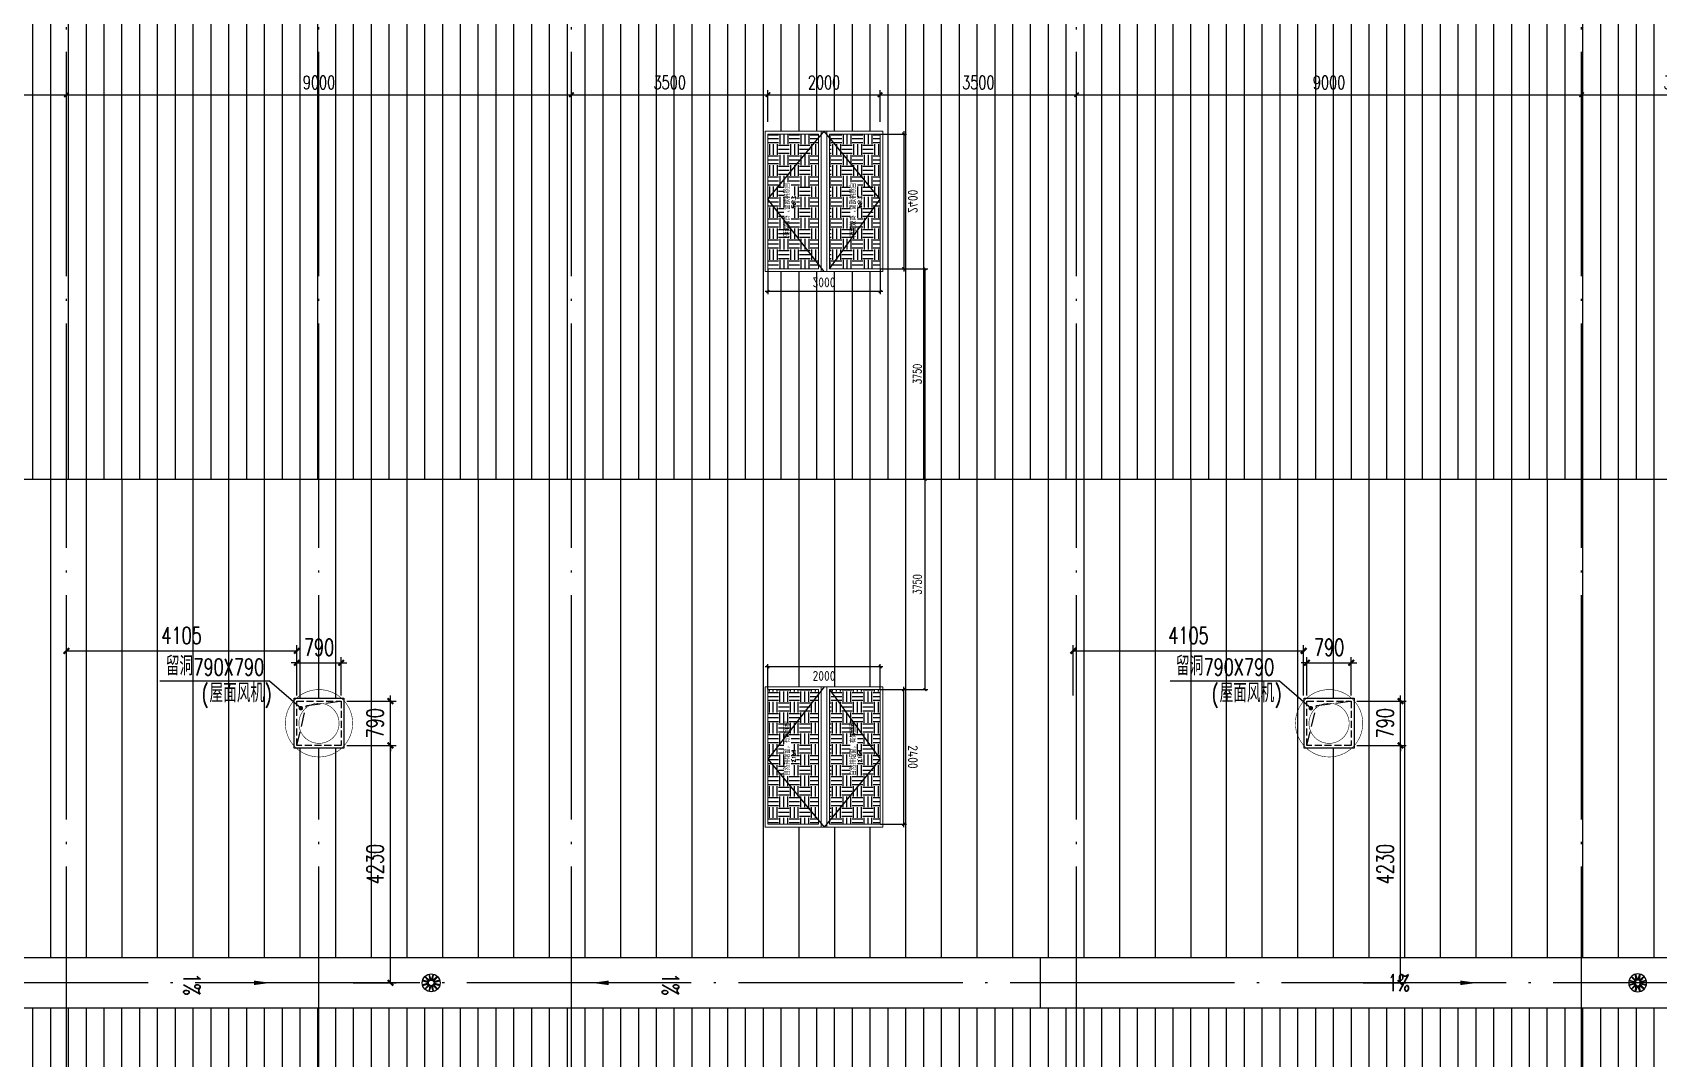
# Model space of a CAD drawing. Extents: x -1313754 to 847533, y 489853 to 941203.
# Drawn here: x 235541 to 264516, y 565522 to 583803 of the extents above; entities that cross this region are included whole.
import ezdxf

# ---------------------------------------------------------------- set-up
doc = ezdxf.new("R2010")
doc.units = 0
doc.header["$LTSCALE"] = 1000
doc.header["$MEASUREMENT"] = 0
for name, pattern in [('DASH', [0.35, 0.25, -0.1]), ('DOTE', [2.42, 2, -0.2, 0.02, -0.2]), ('HIDDEN', [9.525, 6.35, -3.175])]:
    doc.linetypes.add(name, pattern=pattern)
doc.layers.get('Defpoints').update_dxf_attribs({"color": 210})
for name, color, linetype in [('A-AXIS-DOTE', 14, 'DOTE'), ('A-AXIS-DP', 126, 'Continuous'), ('A-AXIS-SYMB', 3, 'Continuous'), ('A-DRAIN', 142, 'Continuous'), ('A-HATCH-2', 251, 'Continuous'), ('A-LIN-V', 9, 'Continuous'), ('A-SFCE', 30, 'Continuous'), ('A-WINDOW', 140, 'Continuous'), ('AS-COLN', 6, 'Continuous'), ('AS-WALL', 40, 'Continuous'), ('AS-结构边线层', 200, 'Continuous'), ('DIM_SYMB', 3, 'Continuous'), ('PUB_TEXT', 7, 'Continuous'), ('SPACE', 7, 'Continuous'), ('SPACE_HATCH', 8, 'Continuous'), ('参考线', 8, 'Continuous'), ('外框', 1, 'HIDDEN'), ('文本', 4, 'Continuous'), ('暖通', 7, 'Continuous'), ('虹吸雨水斗', 6, 'Continuous')]:
    doc.layers.add(name, color=color, linetype=linetype)
doc.layers.add('A-加建区域', color=47, linetype='Continuous', plot=False)
doc.layers.add('成型线', color=3, linetype='Continuous', lineweight=18)
doc.styles.add('_TCH_DIM', font='SIMPLEX', dxfattribs={"bigfont": 'GBCBIG'})
doc.styles.add('_TCH_DIM_T3', font='SIMPLEX', dxfattribs={"width": 0.705882, "bigfont": 'GBCBIG'})
doc.styles.add('_TCH_SPACE', font='SIMPLEX', dxfattribs={"height": 5, "bigfont": 'GBCBIG'})
doc.styles.get("Standard").update_dxf_attribs({"font": 'gbenor.shx', "bigfont": 'gbcbig.shx'})
doc.dimstyles.new('_TCH_ARCH&&100', dxfattribs={"dimtxt": 297.5, "dimasz": 100, "dimexe": 100, "dimexo": 100, "dimgap": 126.25, "dimtad": 1, "dimdec": 0, "dimzin": 0, "dimdsep": 46, "dimtxsty": '_TCH_DIM_T3', "dimblk": 'ARCHTICK', "dimcen": 0.09, "dimclrt": 7, "dimazin": 2, "dimtfac": 1, "dimtdec": 0, "dimtix": 1, "dimtmove": 2, "dimatfit": 3, "dimfxl": 0, "dimtolj": 1, "dimtzin": 0, "dimarcsym": 0})
doc.dimstyles.new('_TCH_ARCH&&50', dxfattribs={"dimtxt": 148.75, "dimasz": 50, "dimexe": 50, "dimexo": 50, "dimgap": 63.125, "dimtad": 1, "dimdec": 0, "dimzin": 0, "dimdsep": 46, "dimtxsty": '_TCH_DIM_T3', "dimblk": 'ARCHTICK', "dimcen": 0.09, "dimclrt": 7, "dimazin": 2, "dimtfac": 1, "dimtdec": 0, "dimtix": 1, "dimtmove": 2, "dimatfit": 3, "dimfxl": 0, "dimtolj": 1, "dimtzin": 0, "dimarcsym": 0})
doc.dimstyles.new('_TCH_ARCH&&80', dxfattribs={"dimtxt": 238, "dimasz": 80, "dimexe": 80, "dimexo": 80, "dimgap": 101, "dimtad": 1, "dimdec": 0, "dimzin": 0, "dimdsep": 46, "dimtxsty": '_TCH_DIM_T3', "dimblk": 'ARCHTICK', "dimcen": 0.09, "dimclrt": 7, "dimazin": 2, "dimtfac": 1, "dimtdec": 0, "dimtix": 1, "dimtmove": 2, "dimatfit": 3, "dimfxl": 0, "dimtolj": 1, "dimtzin": 0, "dimarcsym": 0})
pattern_1 = [(90, (-500100, 0), (-317.5, 0), [])]
pattern_2 = [(0, (0, 0), (187.5, 187.5), [187.5, -187.5]), (0, (0, 70.31), (187.5, 187.5), [187.5, -187.5]), (0, (0, 140.62), (187.5, 187.5), [187.5, -187.5]), (90, (23.44, 164.06), (-187.5, 187.5), [187.5, -187.5]), (90, (93.75, 164.06), (-187.5, 187.5), [187.5, -187.5]), (90, (164.06, 164.06), (-187.5, 187.5), [187.5, -187.5])]

# ---------------------------------------------------------------- blocks, each defined once
blk = doc.blocks.new('rrrrrrrrrrrrrrrrrrrrr')
at = {"layer": 'A-HATCH-2'}
h = blk.add_hatch(dxfattribs=at)
h.set_pattern_fill('ANSI31', color=256, scale=200, angle=45)
h.set_pattern_definition(pattern_1)
h.paths.add_polyline_path([(-266220, 575845), (-133684.3, 575845), (-128454.2, 575845), (-128454.2, 584370), (-307291.3, 584370), (-310057.3, 575845), (-299145.1, 575845)])
h = blk.add_hatch(dxfattribs=at)
h.set_pattern_fill('ANSI31', color=256, scale=400, angle=45)
h.set_pattern_definition([(90, (-500100, 0), (-635, 0), [])])
h.paths.add_polyline_path([(-266220, 575845), (-133684.3, 575845), (-128454.2, 575845), (-128454.2, 567320), (-313254.2, 567335.8), (-312823.4, 567320), (-310057.3, 575845), (-278850, 575845)])
h = blk.add_hatch(dxfattribs=at)
h.set_pattern_fill('ANSI31', color=256, scale=200, angle=45)
h.set_pattern_definition(pattern_1)
h.paths.add_polyline_path([(-313254.2, 565520), (-313554.2, 565520), (-313554.2, 557895), (-299145.1, 557895), (-266220, 557895), (-133684.3, 557895), (-128454.2, 557895), (-128454.2, 566420), (-313254.2, 566420)])
at = {"layer": 'A-LIN-V'}
for points in [[(-307291.3, 584370), (-312823.4, 567320), (-128454.2, 567320)], [(-128454.2, 566420), (-313254.2, 566420)]]:
    blk.add_lwpolyline(points, dxfattribs=at)
at = {"layer": 'A-SFCE'}
blk.add_lwpolyline([(-310793.3, 575845), (-128454.2, 575845)], dxfattribs=at)
blk = doc.blocks.new('_ArchTick')
at = {"color": 0, "linetype": 'ByBlock', "const_width": 0.4}
blk.add_lwpolyline([(-0.5, -0.5), (0.5, 0.5)], dxfattribs=at)
blk = doc.blocks.new('44')
at = {"layer": 'A-AXIS-DP', "color": 1}
for p, q in [((280302, 745270), (280302, 747370)), ((277446, 744900), (279946, 744900))]:
    blk.add_line(p, q, dxfattribs=at)
for p, xscale, yscale, zscale, rotation in [((280302, 747320), -50.00000000000003, 50.00000000000003, 50.00000000000001, 270), ((280302, 745320), -50.00000000000001, 50.00000000000001, 50.00000000000001, 90), ((279896, 744900), -50, 50, 50, 180)]:
    blk.add_blockref('_ArchTick', p, dxfattribs=dict(at, xscale=xscale, yscale=yscale, zscale=zscale, rotation=rotation))
at = {"layer": 'A-AXIS-DP', "color": 1, "xscale": -50, "yscale": 50, "zscale": 50}
blk.add_blockref('_ArchTick', (277496, 744900), dxfattribs=at)
at = {"layer": 'A-AXIS-DP', "color": 1, "insert": (278696, 744737), "char_height": 175, "attachment_point": 5, "rotation": 180}
blk.add_mtext('\\A1;2400', dxfattribs=at)
blk.add_wipeout([(277446, 745270), (279946, 745270), (279946, 747370), (277446, 747370)]).dxf.layer = '参考线'
at = {"layer": 'SPACE_HATCH'}
h = blk.add_hatch(dxfattribs=at)
h.set_pattern_fill('土壤', color=1, scale=50, style=0)
h.set_pattern_definition(pattern_2)
h.paths.add_polyline_path([(277496, 746420), (279896, 746420), (279896, 747320), (277496, 747320)])
h.paths.add_polyline_path([(278352, 746904), (279057, 746904), (279057, 747034), (278352, 747034)])
h.paths.add_polyline_path([(278591, 746811), (278817, 746811), (278817, 746895), (278591, 746895)])
h = blk.add_hatch(dxfattribs=at)
h.set_pattern_fill('土壤', color=1, scale=50, style=0)
h.set_pattern_definition(pattern_2)
h.paths.add_polyline_path([(277496, 746220), (279896, 746220), (279896, 745320), (277496, 745320)])
h.paths.add_polyline_path([(278352, 745724), (279057, 745724), (279057, 745854), (278352, 745854)])
h.paths.add_polyline_path([(278591, 745631), (278817, 745631), (278817, 745715), (278591, 745715)])
at = {"layer": 'A-AXIS-DP', "color": 1}
for p, q in [((279906, 747320), (280352, 747320)), ((277496, 745320), (277496, 744850)), ((279896, 745320), (279896, 744850)), ((279906, 745320), (280352, 745320))]:
    blk.add_line(p, q, dxfattribs=at)
at = {"layer": '外框'}
for points in [[(279946, 746320), (278658, 747320), (277446, 746320)], [(279896, 746220), (278658, 745320), (277446, 746320)]]:
    blk.add_lwpolyline(points, dxfattribs=at)
at = {"layer": '成型线'}
for p, q in [((279946, 745270), (279946, 747370)), ((277496, 746420), (279896, 746420)), ((277446, 746370), (279946, 746370)), ((277446, 746270), (279946, 746270)), ((277496, 746220), (279896, 746220))]:
    blk.add_line(p, q, dxfattribs=at)
for points in [[(279946, 745270), (277446, 745270), (277446, 747370), (279946, 747370)], [(277496, 746420), (277496, 747320), (279896, 747320), (279896, 746420)], [(279896, 746220), (279896, 745320), (277496, 745320), (277496, 746220)]]:
    blk.add_lwpolyline(points, dxfattribs=at)
at = {"layer": 'A-AXIS-DP', "color": 1, "insert": (280139, 746320), "char_height": 175, "attachment_point": 5, "rotation": 270}
blk.add_mtext('\\A1;2000', dxfattribs=at)
at = {"layer": 'SPACE', "color": 1, "style": '_TCH_SPACE'}
for p in [(278365, 746930), (278365, 745750)]:
    blk.add_text('自然排烟窗，有效面积', height=96.5, dxfattribs=at).set_placement(p)
at = {"layer": 'SPACE', "color": 1, "style": '_TCH_SPACE', "width": 0.705882}
for s, height, p in [('2.16m', 59.5, (278600, 746828)), ('2', 29.8, (278792, 746863)), ('2.16m', 59.5, (278600, 745648)), ('2', 29.8, (278792, 745683))]:
    blk.add_text(s, height=height, dxfattribs=at).set_placement(p)
blk = doc.blocks.new('*D2538')
at = {"layer": 'A-WINDOW', "color": 0, "lineweight": -2}
for p, q in [((367696, 714320), (368446, 714320)), ((368396, 710570), (368396, 714320)), ((367696, 710570), (368446, 710570))]:
    blk.add_line(p, q, dxfattribs=at)
at = {"layer": 'Defpoints', "color": 0}
for p in [(367646, 714320), (368396, 714320), (367646, 710570)]:
    blk.add_point(p, dxfattribs=at)
at = {"layer": 'A-WINDOW', "color": 0, "lineweight": -2, "xscale": 50, "yscale": 50, "zscale": 50}
for p, rotation in [((368396, 714320), 90), ((368396, 710570), 270)]:
    blk.add_blockref('_ArchTick', p, dxfattribs=dict(at, rotation=rotation))
at = {"layer": 'A-WINDOW', "color": 7, "insert": (368258, 712445), "char_height": 148.8, "attachment_point": 5, "rotation": 90, "style": '_TCH_DIM_T3'}
blk.add_mtext('\\A1;3750', dxfattribs=at)
blk = doc.blocks.new('*D2539')
at = {"layer": 'A-WINDOW', "color": 0, "lineweight": -2}
for p, q in [((367696, 718070), (368446, 718070)), ((368396, 714320), (368396, 718070)), ((367696, 714320), (368446, 714320))]:
    blk.add_line(p, q, dxfattribs=at)
at = {"layer": 'Defpoints', "color": 0}
for p in [(367646, 718070), (368396, 718070), (367646, 714320)]:
    blk.add_point(p, dxfattribs=at)
at = {"layer": 'A-WINDOW', "color": 0, "lineweight": -2, "xscale": 50, "yscale": 50, "zscale": 50}
for p, rotation in [((368396, 718070), 90), ((368396, 714320), 270)]:
    blk.add_blockref('_ArchTick', p, dxfattribs=dict(at, rotation=rotation))
at = {"layer": 'A-WINDOW', "color": 7, "insert": (368258, 716195), "char_height": 148.8, "attachment_point": 5, "rotation": 90, "style": '_TCH_DIM_T3'}
blk.add_mtext('\\A1;3750', dxfattribs=at)
blk = doc.blocks.new('*D1933')
at = {"layer": 'A-AXIS-DP', "color": 0, "lineweight": -2}
for p, q in [((232646, 582215), (232646, 582775)), ((232646, 582695), (236146, 582695)), ((236146, 582215), (236146, 582775))]:
    blk.add_line(p, q, dxfattribs=at)
at = {"layer": 'Defpoints', "color": 0}
for p in [(236146, 582695), (232646, 582135), (236146, 582135)]:
    blk.add_point(p, dxfattribs=at)
at = {"layer": 'A-AXIS-DP', "color": 0, "lineweight": -2, "xscale": 80, "yscale": 80, "zscale": 80, "rotation": 180}
blk.add_blockref('_ArchTick', (232646, 582695), dxfattribs=at)
at = {"layer": 'A-AXIS-DP', "color": 0, "lineweight": -2, "xscale": 80, "yscale": 80, "zscale": 80}
blk.add_blockref('_ArchTick', (236146, 582695), dxfattribs=at)
at = {"layer": 'A-AXIS-DP', "color": 7, "insert": (234396, 582915), "char_height": 238, "attachment_point": 5, "style": '_TCH_DIM_T3'}
blk.add_mtext('\\A1;3500', dxfattribs=at)
blk = doc.blocks.new('*D1934')
at = {"layer": 'A-AXIS-DP', "color": 0, "lineweight": -2}
for p, q in [((236146, 582215), (236146, 582775)), ((236146, 582695), (245146, 582695)), ((245146, 582215), (245146, 582775))]:
    blk.add_line(p, q, dxfattribs=at)
at = {"layer": 'Defpoints', "color": 0}
for p in [(245146, 582695), (236146, 582135), (245146, 582135)]:
    blk.add_point(p, dxfattribs=at)
at = {"layer": 'A-AXIS-DP', "color": 0, "lineweight": -2, "xscale": 80, "yscale": 80, "zscale": 80, "rotation": 180}
blk.add_blockref('_ArchTick', (236146, 582695), dxfattribs=at)
at = {"layer": 'A-AXIS-DP', "color": 0, "lineweight": -2, "xscale": 80, "yscale": 80, "zscale": 80}
blk.add_blockref('_ArchTick', (245146, 582695), dxfattribs=at)
at = {"layer": 'A-AXIS-DP', "color": 7, "insert": (240646, 582915), "char_height": 238, "attachment_point": 5, "style": '_TCH_DIM_T3'}
blk.add_mtext('\\A1;9000', dxfattribs=at)
blk = doc.blocks.new('*D1935')
at = {"layer": 'A-AXIS-DP', "color": 0, "lineweight": -2}
for p, q in [((245146, 582215), (245146, 582775)), ((245146, 582695), (248646, 582695)), ((248646, 582215), (248646, 582775))]:
    blk.add_line(p, q, dxfattribs=at)
at = {"layer": 'Defpoints', "color": 0}
for p in [(248646, 582695), (245146, 582135), (248646, 582135)]:
    blk.add_point(p, dxfattribs=at)
at = {"layer": 'A-AXIS-DP', "color": 0, "lineweight": -2, "xscale": 80, "yscale": 80, "zscale": 80, "rotation": 180}
blk.add_blockref('_ArchTick', (245146, 582695), dxfattribs=at)
at = {"layer": 'A-AXIS-DP', "color": 0, "lineweight": -2, "xscale": 80, "yscale": 80, "zscale": 80}
blk.add_blockref('_ArchTick', (248646, 582695), dxfattribs=at)
at = {"layer": 'A-AXIS-DP', "color": 7, "insert": (246896, 582915), "char_height": 238, "attachment_point": 5, "style": '_TCH_DIM_T3'}
blk.add_mtext('\\A1;3500', dxfattribs=at)
blk = doc.blocks.new('*D1936')
at = {"layer": 'A-AXIS-DP', "color": 0, "lineweight": -2}
for p, q in [((248646, 582215), (248646, 582775)), ((248646, 582695), (250646, 582695)), ((250646, 582215), (250646, 582775))]:
    blk.add_line(p, q, dxfattribs=at)
at = {"layer": 'Defpoints', "color": 0}
for p in [(250646, 582695), (248646, 582135), (250646, 582135)]:
    blk.add_point(p, dxfattribs=at)
at = {"layer": 'A-AXIS-DP', "color": 0, "lineweight": -2, "xscale": 80, "yscale": 80, "zscale": 80, "rotation": 180}
blk.add_blockref('_ArchTick', (248646, 582695), dxfattribs=at)
at = {"layer": 'A-AXIS-DP', "color": 0, "lineweight": -2, "xscale": 80, "yscale": 80, "zscale": 80}
blk.add_blockref('_ArchTick', (250646, 582695), dxfattribs=at)
at = {"layer": 'A-AXIS-DP', "color": 7, "insert": (249646, 582915), "char_height": 238, "attachment_point": 5, "style": '_TCH_DIM_T3'}
blk.add_mtext('\\A1;2000', dxfattribs=at)
blk = doc.blocks.new('*D1937')
at = {"layer": 'A-AXIS-DP', "color": 0, "lineweight": -2}
for p, q in [((250646, 582215), (250646, 582775)), ((250646, 582695), (254146, 582695)), ((254146, 582215), (254146, 582775))]:
    blk.add_line(p, q, dxfattribs=at)
at = {"layer": 'Defpoints', "color": 0}
for p in [(254146, 582695), (250646, 582135), (254146, 582135)]:
    blk.add_point(p, dxfattribs=at)
at = {"layer": 'A-AXIS-DP', "color": 0, "lineweight": -2, "xscale": 80, "yscale": 80, "zscale": 80, "rotation": 180}
blk.add_blockref('_ArchTick', (250646, 582695), dxfattribs=at)
at = {"layer": 'A-AXIS-DP', "color": 0, "lineweight": -2, "xscale": 80, "yscale": 80, "zscale": 80}
blk.add_blockref('_ArchTick', (254146, 582695), dxfattribs=at)
at = {"layer": 'A-AXIS-DP', "color": 7, "insert": (252396, 582915), "char_height": 238, "attachment_point": 5, "style": '_TCH_DIM_T3'}
blk.add_mtext('\\A1;3500', dxfattribs=at)
blk = doc.blocks.new('*D1938')
at = {"layer": 'A-AXIS-DP', "color": 0, "lineweight": -2}
for p, q in [((254146, 582215), (254146, 582775)), ((254146, 582695), (263146, 582695)), ((263146, 582215), (263146, 582775))]:
    blk.add_line(p, q, dxfattribs=at)
at = {"layer": 'Defpoints', "color": 0}
for p in [(263146, 582695), (254146, 582135), (263146, 582135)]:
    blk.add_point(p, dxfattribs=at)
at = {"layer": 'A-AXIS-DP', "color": 0, "lineweight": -2, "xscale": 80, "yscale": 80, "zscale": 80, "rotation": 180}
blk.add_blockref('_ArchTick', (254146, 582695), dxfattribs=at)
at = {"layer": 'A-AXIS-DP', "color": 0, "lineweight": -2, "xscale": 80, "yscale": 80, "zscale": 80}
blk.add_blockref('_ArchTick', (263146, 582695), dxfattribs=at)
at = {"layer": 'A-AXIS-DP', "color": 7, "insert": (258646, 582915), "char_height": 238, "attachment_point": 5, "style": '_TCH_DIM_T3'}
blk.add_mtext('\\A1;9000', dxfattribs=at)
blk = doc.blocks.new('*D1939')
at = {"layer": 'A-AXIS-DP', "color": 0, "lineweight": -2}
for p, q in [((263146, 582215), (263146, 582775)), ((263146, 582695), (266646, 582695)), ((266646, 582215), (266646, 582775))]:
    blk.add_line(p, q, dxfattribs=at)
at = {"layer": 'Defpoints', "color": 0}
for p in [(266646, 582695), (263146, 582135), (266646, 582135)]:
    blk.add_point(p, dxfattribs=at)
at = {"layer": 'A-AXIS-DP', "color": 0, "lineweight": -2, "xscale": 80, "yscale": 80, "zscale": 80, "rotation": 180}
blk.add_blockref('_ArchTick', (263146, 582695), dxfattribs=at)
at = {"layer": 'A-AXIS-DP', "color": 0, "lineweight": -2, "xscale": 80, "yscale": 80, "zscale": 80}
blk.add_blockref('_ArchTick', (266646, 582695), dxfattribs=at)
at = {"layer": 'A-AXIS-DP', "color": 7, "insert": (264896, 582915), "char_height": 238, "attachment_point": 5, "style": '_TCH_DIM_T3'}
blk.add_mtext('\\A1;3500', dxfattribs=at)
blk = doc.blocks.new('dote')
at = {"layer": 'A-AXIS-DOTE', "ltscale": 2}
for p, q in [((-43117.8, -264080), (-43117.8, -167560.7)), ((-38617.8, -264080), (-38617.8, -167560.7)), ((-34117.8, -264080), (-34117.8, -167560.7)), ((-25117.8, -264080), (-25117.8, -167560.7)), ((-16117.8, -264080), (-16117.8, -167560.7)), ((98696.4, -237950), (-97273.6, -237950))]:
    blk.add_line(p, q, dxfattribs=at)
blk = doc.blocks.new('*D138')
at = {"layer": 'A-AXIS-DP', "color": 0, "lineweight": -2}
for p, q in [((-495, 395), (-1374, 395)), ((-1274, 395), (-1274, 495)), ((-1274, 395), (-1274, -395)), ((-495, -395), (-1374, -395)), ((-1274, -395), (-1274, -495))]:
    blk.add_line(p, q, dxfattribs=at)
at = {"layer": 'Defpoints', "color": 0}
for p in [(-395, 395), (-1274, -395), (-395, -395)]:
    blk.add_point(p, dxfattribs=at)
at = {"layer": 'A-AXIS-DP', "color": 0, "lineweight": -2, "xscale": 100, "yscale": 100, "zscale": 100}
for p, rotation in [((-1274, 395), 270), ((-1274, -395), 90)]:
    blk.add_blockref('_ArchTick', p, dxfattribs=dict(at, rotation=rotation))
at = {"layer": 'A-AXIS-DP', "color": 7, "insert": (-999, 0), "char_height": 297.5, "attachment_point": 5, "rotation": 270, "style": '_TCH_DIM_T3'}
blk.add_mtext('\\A1;790', dxfattribs=at)
blk = doc.blocks.new('*D139')
at = {"layer": 'A-AXIS-DP', "color": 0, "lineweight": -2}
for p, q in [((-395, -495), (-395, -1178)), ((395, -495), (395, -1178)), ((-395, -1078), (-495, -1078)), ((395, -1078), (-395, -1078)), ((395, -1078), (495, -1078))]:
    blk.add_line(p, q, dxfattribs=at)
at = {"layer": 'Defpoints', "color": 0}
for p in [(-395, -395), (395, -395), (-395, -1078)]:
    blk.add_point(p, dxfattribs=at)
at = {"layer": 'A-AXIS-DP', "color": 0, "lineweight": -2, "xscale": 100, "yscale": 100, "zscale": 100}
blk.add_blockref('_ArchTick', (-395, -1078), dxfattribs=at)
at = {"layer": 'A-AXIS-DP', "color": 0, "lineweight": -2, "xscale": 100, "yscale": 100, "zscale": 100, "rotation": 180}
blk.add_blockref('_ArchTick', (395, -1078), dxfattribs=at)
at = {"layer": 'A-AXIS-DP', "color": 7, "insert": (0, -1353), "char_height": 297.5, "attachment_point": 5, "rotation": 180, "style": '_TCH_DIM_T3'}
blk.add_mtext('\\A1;790', dxfattribs=at)
blk = doc.blocks.new('*D2396')
at = {"layer": 'A-AXIS-DP', "color": 0, "lineweight": -2}
for p, q in [((259255, 571100), (260020, 571100)), ((259920, 566870), (259920, 571100)), ((259255, 566870), (260020, 566870))]:
    blk.add_line(p, q, dxfattribs=at)
at = {"layer": 'Defpoints', "color": 0}
for p in [(259155, 571100), (259920, 571100), (259155, 566870)]:
    blk.add_point(p, dxfattribs=at)
at = {"layer": 'A-AXIS-DP', "color": 0, "lineweight": -2, "xscale": 100, "yscale": 100, "zscale": 100}
for p, rotation in [((259920, 571100), 90), ((259920, 566870), 270)]:
    blk.add_blockref('_ArchTick', p, dxfattribs=dict(at, rotation=rotation))
at = {"layer": 'A-AXIS-DP', "color": 7, "insert": (259645, 568985), "char_height": 297.5, "attachment_point": 5, "rotation": 90, "style": '_TCH_DIM_T3'}
blk.add_mtext('\\A1;4230', dxfattribs=at)
blk = doc.blocks.new('*D2397')
at = {"layer": 'A-AXIS-DP', "color": 0, "lineweight": -2}
for p, q in [((241255, 571100), (242020, 571100)), ((241920, 566870), (241920, 571100)), ((241255, 566870), (242020, 566870))]:
    blk.add_line(p, q, dxfattribs=at)
at = {"layer": 'Defpoints', "color": 0}
for p in [(241155, 571100), (241920, 571100), (241155, 566870)]:
    blk.add_point(p, dxfattribs=at)
at = {"layer": 'A-AXIS-DP', "color": 0, "lineweight": -2, "xscale": 100, "yscale": 100, "zscale": 100}
for p, rotation in [((241920, 571100), 90), ((241920, 566870), 270)]:
    blk.add_blockref('_ArchTick', p, dxfattribs=dict(at, rotation=rotation))
at = {"layer": 'A-AXIS-DP', "color": 7, "insert": (241645, 568985), "char_height": 297.5, "attachment_point": 5, "rotation": 90, "style": '_TCH_DIM_T3'}
blk.add_mtext('\\A1;4230', dxfattribs=at)
blk = doc.blocks.new('*D2515')
at = {"layer": 'A-AXIS-DP', "color": 0, "lineweight": -2}
for p, q in [((254088, 571990), (254088, 572885)), ((258193, 571990), (258193, 572885)), ((254088, 572785), (258193, 572785))]:
    blk.add_line(p, q, dxfattribs=at)
at = {"layer": 'Defpoints', "color": 0}
for p in [(258193, 572785), (254088, 571890), (258193, 571890)]:
    blk.add_point(p, dxfattribs=at)
at = {"layer": 'A-AXIS-DP', "color": 0, "lineweight": -2, "xscale": 100, "yscale": 100, "zscale": 100, "rotation": 180}
blk.add_blockref('_ArchTick', (254088, 572785), dxfattribs=at)
at = {"layer": 'A-AXIS-DP', "color": 0, "lineweight": -2, "xscale": 100, "yscale": 100, "zscale": 100}
blk.add_blockref('_ArchTick', (258193, 572785), dxfattribs=at)
at = {"layer": 'A-AXIS-DP', "color": 7, "insert": (256140, 573060), "char_height": 297.5, "attachment_point": 5, "style": '_TCH_DIM_T3'}
blk.add_mtext('\\A1;4105', dxfattribs=at)
blk = doc.blocks.new('*D2519')
at = {"layer": 'A-AXIS-DP', "color": 0, "lineweight": -2}
for p, q in [((236146, 571990), (236146, 572885)), ((240251, 571990), (240251, 572885)), ((236146, 572785), (240251, 572785))]:
    blk.add_line(p, q, dxfattribs=at)
at = {"layer": 'Defpoints', "color": 0}
for p in [(240251, 572785), (236146, 571890), (240251, 571890)]:
    blk.add_point(p, dxfattribs=at)
at = {"layer": 'A-AXIS-DP', "color": 0, "lineweight": -2, "xscale": 100, "yscale": 100, "zscale": 100, "rotation": 180}
blk.add_blockref('_ArchTick', (236146, 572785), dxfattribs=at)
at = {"layer": 'A-AXIS-DP', "color": 0, "lineweight": -2, "xscale": 100, "yscale": 100, "zscale": 100}
blk.add_blockref('_ArchTick', (240251, 572785), dxfattribs=at)
at = {"layer": 'A-AXIS-DP', "color": 7, "insert": (238198, 573060), "char_height": 297.5, "attachment_point": 5, "style": '_TCH_DIM_T3'}
blk.add_mtext('\\A1;4105', dxfattribs=at)
blk = doc.blocks.new('w4234233')
at = {"layer": 'A-AXIS-SYMB'}
for points in [[(355546, 826830, 0, 0, 0), (355546, 825680, 0, 80, 0), (355546, 825980, 0, 0, 0)], [(355546, 818810, 0, 0, 0), (355546, 819960, 0, 80, 0), (355546, 819660, 0, 0, 0)]]:
    blk.add_lwpolyline(points, format="xyseb", dxfattribs=at)
at = {"layer": 'PUB_TEXT', "style": '_TCH_DIM', "width": 0.705882}
for p in [(355376, 826935), (355376, 818407)]:
    blk.add_text('1%%%', height=297.5, dxfattribs=at).set_placement(p)
blk = doc.blocks.new('“奔腾”虹吸雨水斗')
at = {"layer": '虹吸雨水斗', "lineweight": 25}
for p, q in [((946944, 86685), (947028, 86658)), ((947028, 86641), (946944, 86614)), ((947032, 86673), (946946, 86692)), ((946946, 86607), (947032, 86625)), ((946982, 86753), (947040, 86688)), ((947040, 86611), (946982, 86546)), ((947052, 86699), (946987, 86758)), ((946987, 86541), (947052, 86600)), ((947048, 86793), (947066, 86707)), ((947066, 86592), (947048, 86506)), ((947082, 86711), (947055, 86795)), ((947055, 86504), (947082, 86587)), ((947125, 86795), (947098, 86711)), ((947098, 86587), (947125, 86504)), ((947114, 86707), (947132, 86793)), ((947132, 86506), (947114, 86592)), ((947194, 86758), (947128, 86699)), ((947128, 86600), (947194, 86541)), ((947140, 86688), (947199, 86753)), ((947199, 86546), (947140, 86611)), ((947234, 86692), (947148, 86673)), ((947148, 86625), (947234, 86607)), ((947152, 86658), (947236, 86685)), ((947236, 86614), (947152, 86641))]:
    blk.add_line(p, q, dxfattribs=at)
for radius in [150, 47.6]:
    blk.add_circle((947090, 86649), radius, dxfattribs=at)
for centre, start, end in [((947025, 86649), 291.6382, 68.3675), ((947034, 86682), 261.6382, 38.3675), ((947034, 86617), 321.6382, 98.3675), ((947057, 86706), 231.6382, 8.3675), ((947057, 86593), 351.6382, 128.3675), ((947090, 86715), 201.6382, 338.3675), ((947090, 86584), 21.6382, 158.3675), ((947123, 86706), 171.6382, 308.3675), ((947123, 86593), 51.6382, 188.3675), ((947147, 86682), 141.6382, 278.3675), ((947147, 86617), 81.6382, 218.3675), ((947155, 86649), 111.6382, 248.3675)]:
    blk.add_arc(centre, 8.82, start, end, dxfattribs=at)
blk = doc.blocks.new('434243')
at = {"layer": '文本', "yscale": 1.061320754715, "zscale": 1.061320754715}
for p, xscale in [((-762521, 474907), 1.061320754715), ((1269312, 474907), -1.061320754715)]:
    blk.add_blockref('“奔腾”虹吸雨水斗', p, dxfattribs=dict(at, xscale=xscale))
blk = doc.blocks.new('21321423')
at = {"layer": 'A-AXIS-SYMB'}
blk.add_lwpolyline([(260136, 566870, 0, 0, 0), (261286, 566870, 0, 80, 0), (260986, 566870, 0, 0, 0)], format="xyseb", dxfattribs=at)
at = {"layer": 'A-DRAIN'}
for p, q in [((236146, 566420), (236146, 567320)), ((236146, 566420), (236146, 567320)), ((253506, 566420), (253506, 567320))]:
    blk.add_line(p, q, dxfattribs=at)
at = {"layer": 'A-加建区域', "rotation": 270}
blk.add_blockref('w4234233', (-580174, 922416), dxfattribs=at)
at = {"layer": '虹吸雨水斗'}
blk.add_blockref('434243', (0, 0), dxfattribs=at)
at = {"layer": 'PUB_TEXT', "style": '_TCH_DIM', "width": 0.705882}
blk.add_text('1%%%', height=297.5, dxfattribs=at).set_placement((259691, 566721))
blk = doc.blocks.new('frtt')
at = {"layer": 'A-LIN-V', "xscale": -1, "rotation": 90}
blk.add_blockref('44', (1112915.9, 997965.8), dxfattribs=at)
at = {"layer": 'A-LIN-V', "rotation": 90}
blk.add_blockref('44', (1112915.9, 430674.2), dxfattribs=at)
at = {"layer": 'A-WINDOW', "color": 1}
for p1, p2, picture, middle in [((367645.9, 714320), (367645.9, 718070), '*D2539', (368258.4, 716195)), ((367645.9, 710570), (367645.9, 714320), '*D2538', (368258.4, 712445))]:
    dim = blk.add_aligned_dim(p1=p1, p2=p2, distance=-750, dimstyle='_TCH_ARCH&&50', dxfattribs=at)
    dim.commit()
    dim.dimension.update_dxf_attribs({"geometry": picture, "text_midpoint": middle})
blk = doc.blocks.new('242343243')
at = {"layer": 'A-WINDOW'}
blk.add_blockref('frtt', (-116950, -138475), dxfattribs=at)
at = {"layer": 'A-AXIS-DP'}
for p1, p2, picture, middle in [((232645.9, 582135.3), (236145.8, 582135.3), '*D1933', (234395.9, 582915.3)), ((236145.8, 582135.3), (245145.8, 582135.3), '*D1934', (240645.8, 582915.3)), ((254145.8, 582135.3), (263145.8, 582135.3), '*D1938', (258645.8, 582915.3)), ((263145.8, 582135.3), (266645.9, 582135.3), '*D1939', (264895.9, 582915.3))]:
    dim = blk.add_aligned_dim(p1=p1, p2=p2, distance=560, dimstyle='_TCH_ARCH&&80', dxfattribs=at)
    dim.commit()
    dim.dimension.update_dxf_attribs({"geometry": picture, "text_midpoint": middle})
for p1, p2, picture, middle in [((245145.8, 582135.3), (248645.9, 582135.3), '*D1935', (246895.9, 582915.3)), ((248645.9, 582135.3), (250645.9, 582135.3), '*D1936', (249645.9, 582915.3)), ((250645.9, 582135.3), (254145.8, 582135.3), '*D1937', (252395.9, 582915.3))]:
    dim = blk.add_aligned_dim(p1=p1, p2=p2, distance=560, dimstyle='_TCH_ARCH&&80', dxfattribs=at)
    dim.commit()
    dim.dimension.update_dxf_attribs({"geometry": picture, "text_midpoint": middle})
blk = doc.blocks.new('fengji')
at = {"layer": 'DIM_SYMB'}
blk.add_line((884.2, -747.9), (2834.2, -747.9), dxfattribs=at)
at = {"layer": 'DIM_SYMB', "color": 7, "style": '_TCH_DIM', "width": 0.705882}
for s, p in [(')', (967.7, -372.9)), ('(', (2090.7, -372.9)), ('790X790', (2237.7, -852.9))]:
    blk.add_text(s, height=297.5, rotation=180, dxfattribs=at).set_placement(p)
at = {"layer": 'DIM_SYMB', "color": 7, "style": '_TCH_DIM'}
for s, p in [('屋面风机', (1950.7, -372.9)), ('留洞', (2729.2, -852.9))]:
    blk.add_text(s, height=337.59, rotation=180, dxfattribs=at).set_placement(p)
blk.add_wipeout([(-445, 445), (445, 445), (445, -445), (-445, -445)]).dxf.layer = '参考线'
at = {"layer": 'A-HATCH-2', "const_width": 10}
for points in [[(0, -600.2, -1), (0, 600.2, -1)], [(0, -600.2, 1), (0, 600.2, 1)]]:
    blk.add_lwpolyline(points, format="xyb", dxfattribs=at)
at = {"layer": 'A-HATCH-2', "linetype": 'DASH', "const_width": 10}
for points in [[(0, -358.3, -1), (0, 358.3, -1)], [(0, -358.3, 1), (0, 358.3, 1)]]:
    blk.add_lwpolyline(points, format="xyb", dxfattribs=at)
at = {"layer": 'AS-COLN', "ltscale": 0.5}
blk.add_lwpolyline([(-445, 445), (445, 445), (445, -445), (-445, -445)], close=True, dxfattribs=at)
at = {"layer": 'AS-COLN', "linetype": 'DASH', "ltscale": 0.5}
blk.add_lwpolyline([(-395, 395), (395, 395), (395, -395), (-395, -395)], close=True, dxfattribs=at)
at = {"layer": 'AS-结构边线层', "linetype": 'DASH'}
blk.add_lwpolyline([(395, 395), (225.4, -315), (-395, -395)], dxfattribs=at)
at = {"layer": 'DIM_SYMB'}
blk.add_line((324.2, -267.9), (884.2, -747.9), dxfattribs=at)
at = {"layer": 'DIM_SYMB', "const_width": 40}
blk.add_lwpolyline([(310.3, -253.5, -1), (338.1, -282.3, -1)], format="xyb", close=True, dxfattribs=at)
at = {"layer": 'A-AXIS-DP'}
for p1, distance, picture, middle in [((-395, 395), -879.2, '*D138', (-999.2, 0)), ((395, -395), 682.9, '*D139', (0, -1352.9))]:
    dim = blk.add_aligned_dim(p1=p1, p2=(-395, -395), distance=distance, dimstyle='_TCH_ARCH&&100', dxfattribs=at)
    dim.commit()
    dim.dimension.update_dxf_attribs({"geometry": picture, "text_midpoint": middle})
blk = doc.blocks.new('2312321321')
at = {"layer": '暖通', "rotation": 180}
for p in [(240645.8, 571495), (258645.8, 571495)]:
    blk.add_blockref('fengji', p, dxfattribs=at)
at = {"layer": 'A-AXIS-DP'}
for p1, p2, distance, picture, middle in [((236145.8, 571890), (240250.8, 571890), 895, '*D2519', (238198.3, 573060)), ((254087.8, 571890), (258192.8, 571890), 895, '*D2515', (256140.3, 573060)), ((241154.7, 566870), (241154.7, 571100), -765.3, '*D2397', (241645, 568985)), ((259154.7, 566870), (259154.7, 571100), -765.3, '*D2396', (259645, 568985))]:
    dim = blk.add_aligned_dim(p1=p1, p2=p2, distance=distance, dimstyle='_TCH_ARCH&&100', dxfattribs=at)
    dim.commit()
    dim.dimension.update_dxf_attribs({"geometry": picture, "text_midpoint": middle})

msp = doc.modelspace()

# ---------------------------------------------------------------- block references
msp.add_blockref('rrrrrrrrrrrrrrrrrrrrr', (500100, 0))

# ---------------------------------------------------------------- next in the draw order: block references
at = {"layer": 'A-WINDOW'}
msp.add_blockref('242343243', (0, 0), dxfattribs=at)

# ---------------------------------------------------------------- next in the draw order: block references
at = {"layer": 'AS-WALL'}
msp.add_blockref('dote', (279263.6, 804820), dxfattribs=at)

# ---------------------------------------------------------------- next in the draw order: block references
at = {"layer": '暖通', "color": 7}
msp.add_blockref('2312321321', (0, 0), dxfattribs=at)

# ---------------------------------------------------------------- next in the draw order: block references
at = {"layer": '虹吸雨水斗', "linetype": 'Continuous'}
msp.add_blockref('21321423', (0, 0), dxfattribs=at)

doc.saveas('drawing.dxf')
